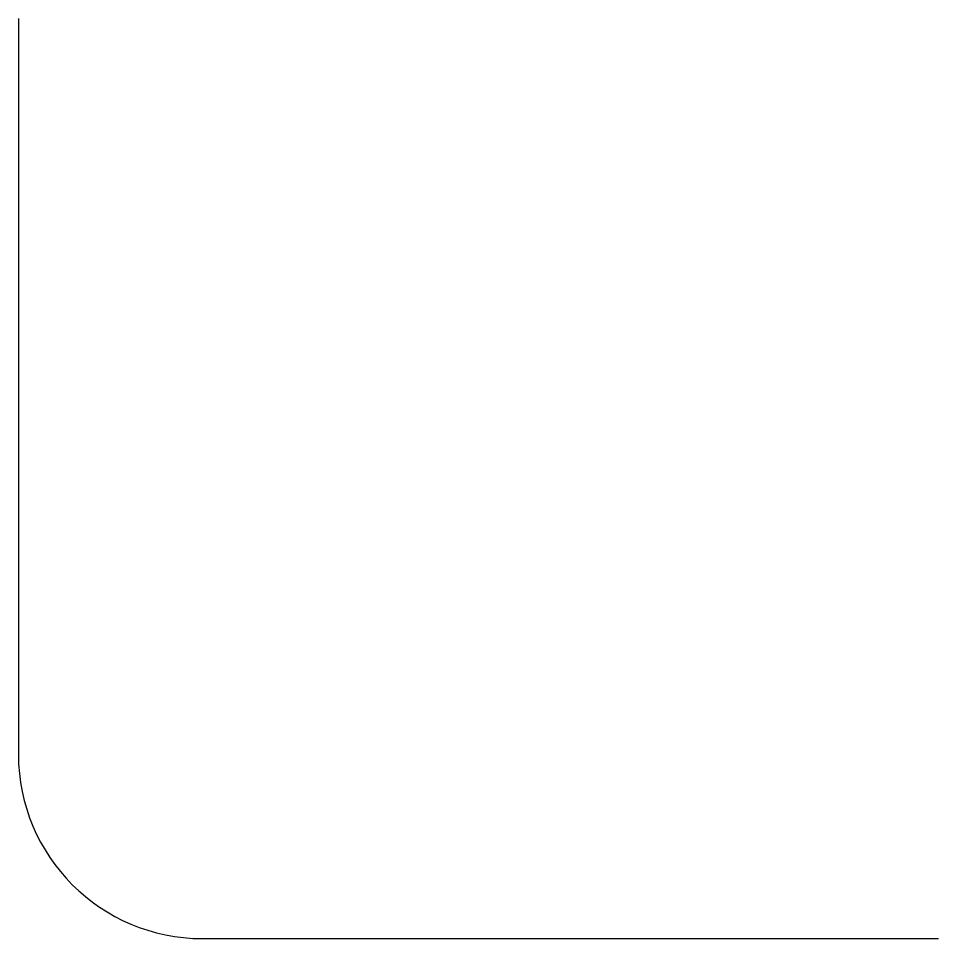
# Model space of a CAD drawing. Header units: millimetres. Extents: x 2528.3 to 2578.3, y 4391.4 to 4441.4.
import ezdxf

# ---------------------------------------------------------------- set-up
doc = ezdxf.new("R2010")
doc.units = ezdxf.units.MM

msp = doc.modelspace()

# ---------------------------------------------------------------- linework, layer by layer
for p, q in [((2528.284, 4441.36), (2528.284, 4401.36)), ((2538.284, 4391.36), (2578.284, 4391.36))]:
    msp.add_line(p, q)
msp.add_arc((2538.284, 4401.36), 10, 180, 270)

doc.saveas('drawing.dxf')
